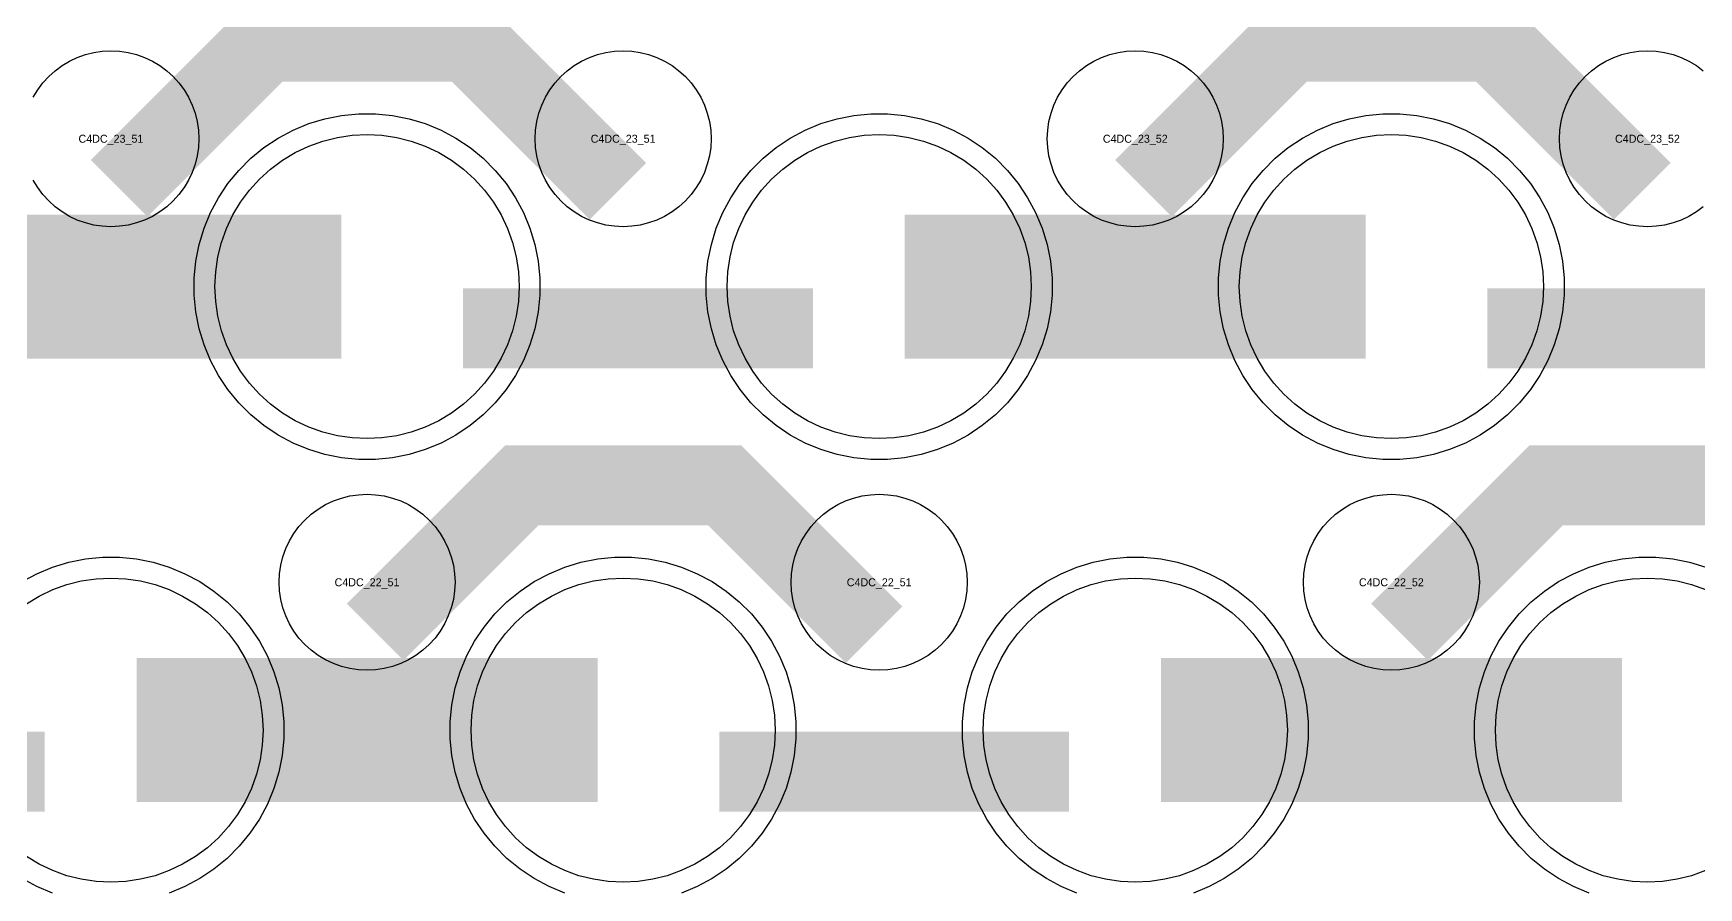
# Model space of a CAD drawing. Extents: x -11880 to 11880, y -14992 to 14992.
# Drawn here: x 4296 to 4816, y -11840 to -11573 of the extents above; entities that cross this region are included whole.
import ezdxf
from ezdxf.enums import TextEntityAlignment as Align

# ---------------------------------------------------------------- set-up
doc = ezdxf.new("R2010")
doc.units = 0
doc.header["$MEASUREMENT"] = 0
for name, color, linetype in [('GDS_775_DT_237', 138, 'CONTINUOUS'), ('RDL1_FS', 34, 'CONTINUOUS'), ('RDL_BS', 160, 'CONTINUOUS')]:
    doc.layers.add(name, color=color, linetype=linetype)

msp = doc.modelspace()

# ---------------------------------------------------------------- linework, layer by layer
at = {"layer": 'RDL1_FS', "color": 241, "true_color": 0xf7abae}
for points in [[(4400, -11700.099), (4395.343, -11699.87), (4390.732, -11699.186), (4386.209, -11698.054), (4381.819, -11696.482), (4377.605, -11694.49), (4373.605, -11692.092), (4369.86, -11689.314), (4366.406, -11686.184), (4363.276, -11682.73), (4360.498, -11678.985), (4358.1, -11674.985), (4356.108, -11670.771), (4354.536, -11666.381), (4353.404, -11661.858), (4352.72, -11657.247), (4352.491, -11652.59), (4352.72, -11647.933), (4353.404, -11643.322), (4354.536, -11638.799), (4356.108, -11634.409), (4358.1, -11630.195), (4360.498, -11626.195), (4363.276, -11622.45), (4366.406, -11618.996), (4369.86, -11615.866), (4373.605, -11613.088), (4377.605, -11610.69), (4381.819, -11608.698), (4386.209, -11607.126), (4390.732, -11605.994), (4395.343, -11605.31), (4400, -11605.081), (4404.657, -11605.31), (4409.268, -11605.994), (4413.791, -11607.126), (4418.181, -11608.698), (4422.395, -11610.69), (4426.395, -11613.088), (4430.14, -11615.866), (4433.594, -11618.996), (4436.724, -11622.45), (4439.502, -11626.195), (4441.9, -11630.195), (4443.892, -11634.409), (4445.464, -11638.799), (4446.596, -11643.322), (4447.28, -11647.933), (4447.509, -11652.59), (4447.28, -11657.247), (4446.596, -11661.858), (4445.464, -11666.381), (4443.892, -11670.771), (4441.9, -11674.985), (4439.502, -11678.985), (4436.724, -11682.73), (4433.594, -11686.184), (4430.14, -11689.314), (4426.395, -11692.092), (4422.395, -11694.49), (4418.181, -11696.482), (4413.791, -11698.054), (4409.268, -11699.186), (4404.657, -11699.87)], [(4560, -11700.099), (4555.343, -11699.87), (4550.732, -11699.186), (4546.209, -11698.054), (4541.819, -11696.482), (4537.605, -11694.49), (4533.605, -11692.092), (4529.86, -11689.314), (4526.406, -11686.184), (4523.276, -11682.73), (4520.498, -11678.985), (4518.1, -11674.985), (4516.108, -11670.771), (4514.536, -11666.381), (4513.404, -11661.858), (4512.72, -11657.247), (4512.491, -11652.59), (4512.72, -11647.933), (4513.404, -11643.322), (4514.536, -11638.799), (4516.108, -11634.409), (4518.1, -11630.195), (4520.498, -11626.195), (4523.276, -11622.45), (4526.406, -11618.996), (4529.86, -11615.866), (4533.605, -11613.088), (4537.605, -11610.69), (4541.819, -11608.698), (4546.209, -11607.126), (4550.732, -11605.994), (4555.343, -11605.31), (4560, -11605.081), (4564.657, -11605.31), (4569.268, -11605.994), (4573.791, -11607.126), (4578.181, -11608.698), (4582.395, -11610.69), (4586.395, -11613.088), (4590.14, -11615.866), (4593.594, -11618.996), (4596.724, -11622.45), (4599.502, -11626.195), (4601.9, -11630.195), (4603.892, -11634.409), (4605.464, -11638.799), (4606.596, -11643.322), (4607.28, -11647.933), (4607.509, -11652.59), (4607.28, -11657.247), (4606.596, -11661.858), (4605.464, -11666.381), (4603.892, -11670.771), (4601.9, -11674.985), (4599.502, -11678.985), (4596.724, -11682.73), (4593.594, -11686.184), (4590.14, -11689.314), (4586.395, -11692.092), (4582.395, -11694.49), (4578.181, -11696.482), (4573.791, -11698.054), (4569.268, -11699.186), (4564.657, -11699.87)], [(4720, -11700.099), (4715.343, -11699.87), (4710.732, -11699.186), (4706.209, -11698.054), (4701.819, -11696.482), (4697.605, -11694.49), (4693.605, -11692.092), (4689.86, -11689.314), (4686.406, -11686.184), (4683.276, -11682.73), (4680.498, -11678.985), (4678.1, -11674.985), (4676.108, -11670.771), (4674.536, -11666.381), (4673.404, -11661.858), (4672.72, -11657.247), (4672.491, -11652.59), (4672.72, -11647.933), (4673.404, -11643.322), (4674.536, -11638.799), (4676.108, -11634.409), (4678.1, -11630.195), (4680.498, -11626.195), (4683.276, -11622.45), (4686.406, -11618.996), (4689.86, -11615.866), (4693.605, -11613.088), (4697.605, -11610.69), (4701.819, -11608.698), (4706.209, -11607.126), (4710.732, -11605.994), (4715.343, -11605.31), (4720, -11605.081), (4724.657, -11605.31), (4729.268, -11605.994), (4733.791, -11607.126), (4738.181, -11608.698), (4742.395, -11610.69), (4746.395, -11613.088), (4750.14, -11615.866), (4753.594, -11618.996), (4756.724, -11622.45), (4759.502, -11626.195), (4761.9, -11630.195), (4763.892, -11634.409), (4765.464, -11638.799), (4766.596, -11643.322), (4767.28, -11647.933), (4767.509, -11652.59), (4767.28, -11657.247), (4766.596, -11661.858), (4765.464, -11666.381), (4763.892, -11670.771), (4761.9, -11674.985), (4759.502, -11678.985), (4756.724, -11682.73), (4753.594, -11686.184), (4750.14, -11689.314), (4746.395, -11692.092), (4742.395, -11694.49), (4738.181, -11696.482), (4733.791, -11698.054), (4729.268, -11699.186), (4724.657, -11699.87)]]:
    msp.add_lwpolyline(points, close=True, dxfattribs=at)
for points in [[(4248.002, -11652.59, 45, 45, 0), (4320.002, -11652.59, 45, 45, 0)], [(4320.002, -11652.59, 45, 45, 0), (4392.002, -11652.59, 45, 45, 0)], [(4568.002, -11652.59, 45, 45, 0), (4640.002, -11652.59, 45, 45, 0)], [(4640.002, -11652.59, 45, 45, 0), (4712.002, -11652.59, 45, 45, 0)]]:
    msp.add_lwpolyline(points, format="xyseb", dxfattribs=at)
at = {"layer": 'RDL1_FS'}
for points in [[(4293.605, -11751.653), (4297.605, -11749.255), (4301.819, -11747.263), (4306.209, -11745.691), (4310.732, -11744.559), (4315.343, -11743.875), (4320, -11743.646), (4324.657, -11743.875), (4329.268, -11744.559), (4333.791, -11745.691), (4338.181, -11747.263), (4342.395, -11749.255), (4346.395, -11751.653), (4350.14, -11754.431), (4353.594, -11757.561), (4356.724, -11761.015), (4359.502, -11764.76), (4361.9, -11768.76), (4363.892, -11772.974), (4365.464, -11777.364), (4366.596, -11781.887), (4367.28, -11786.498), (4367.509, -11791.155), (4367.28, -11795.812), (4366.596, -11800.423), (4365.464, -11804.946), (4363.892, -11809.336), (4361.9, -11813.55), (4359.502, -11817.55), (4356.724, -11821.295), (4353.594, -11824.749), (4350.14, -11827.879), (4346.395, -11830.657), (4342.395, -11833.055), (4338.181, -11835.047), (4333.791, -11836.619), (4329.268, -11837.751), (4324.657, -11838.435), (4320, -11838.664), (4315.343, -11838.435), (4310.732, -11837.751), (4306.209, -11836.619), (4301.819, -11835.047), (4297.605, -11833.055), (4293.605, -11830.657)], [(4818.181, -11835.047), (4813.791, -11836.619), (4809.268, -11837.751), (4804.657, -11838.435), (4800, -11838.664), (4795.343, -11838.435), (4790.732, -11837.751), (4786.209, -11836.619), (4781.819, -11835.047), (4777.605, -11833.055), (4773.605, -11830.657), (4769.86, -11827.879), (4766.406, -11824.749), (4763.276, -11821.295), (4760.498, -11817.55), (4758.1, -11813.55), (4756.108, -11809.336), (4754.536, -11804.946), (4753.404, -11800.423), (4752.72, -11795.812), (4752.491, -11791.155), (4752.72, -11786.498), (4753.404, -11781.887), (4754.536, -11777.364), (4756.108, -11772.974), (4758.1, -11768.76), (4760.498, -11764.76), (4763.276, -11761.015), (4766.406, -11757.561), (4769.86, -11754.431), (4773.605, -11751.653), (4777.605, -11749.255), (4781.819, -11747.263), (4786.209, -11745.691), (4790.732, -11744.559), (4795.343, -11743.875), (4800, -11743.646), (4804.657, -11743.875), (4809.268, -11744.559), (4813.791, -11745.691), (4818.181, -11747.263)]]:
    msp.add_lwpolyline(points, dxfattribs=at)
for points in [[(4480, -11838.664), (4475.343, -11838.435), (4470.732, -11837.751), (4466.209, -11836.619), (4461.819, -11835.047), (4457.605, -11833.055), (4453.605, -11830.657), (4449.86, -11827.879), (4446.406, -11824.749), (4443.276, -11821.295), (4440.498, -11817.55), (4438.1, -11813.55), (4436.108, -11809.336), (4434.536, -11804.946), (4433.404, -11800.423), (4432.72, -11795.812), (4432.491, -11791.155), (4432.72, -11786.498), (4433.404, -11781.887), (4434.536, -11777.364), (4436.108, -11772.974), (4438.1, -11768.76), (4440.498, -11764.76), (4443.276, -11761.015), (4446.406, -11757.561), (4449.86, -11754.431), (4453.605, -11751.653), (4457.605, -11749.255), (4461.819, -11747.263), (4466.209, -11745.691), (4470.732, -11744.559), (4475.343, -11743.875), (4480, -11743.646), (4484.657, -11743.875), (4489.268, -11744.559), (4493.791, -11745.691), (4498.181, -11747.263), (4502.395, -11749.255), (4506.395, -11751.653), (4510.14, -11754.431), (4513.594, -11757.561), (4516.724, -11761.015), (4519.502, -11764.76), (4521.9, -11768.76), (4523.892, -11772.974), (4525.464, -11777.364), (4526.596, -11781.887), (4527.28, -11786.498), (4527.509, -11791.155), (4527.28, -11795.812), (4526.596, -11800.423), (4525.464, -11804.946), (4523.892, -11809.336), (4521.9, -11813.55), (4519.502, -11817.55), (4516.724, -11821.295), (4513.594, -11824.749), (4510.14, -11827.879), (4506.395, -11830.657), (4502.395, -11833.055), (4498.181, -11835.047), (4493.791, -11836.619), (4489.268, -11837.751), (4484.657, -11838.435)], [(4640, -11838.664), (4635.343, -11838.435), (4630.732, -11837.751), (4626.209, -11836.619), (4621.819, -11835.047), (4617.605, -11833.055), (4613.605, -11830.657), (4609.86, -11827.879), (4606.406, -11824.749), (4603.276, -11821.295), (4600.498, -11817.55), (4598.1, -11813.55), (4596.108, -11809.336), (4594.536, -11804.946), (4593.404, -11800.423), (4592.72, -11795.812), (4592.491, -11791.155), (4592.72, -11786.498), (4593.404, -11781.887), (4594.536, -11777.364), (4596.108, -11772.974), (4598.1, -11768.76), (4600.498, -11764.76), (4603.276, -11761.015), (4606.406, -11757.561), (4609.86, -11754.431), (4613.605, -11751.653), (4617.605, -11749.255), (4621.819, -11747.263), (4626.209, -11745.691), (4630.732, -11744.559), (4635.343, -11743.875), (4640, -11743.646), (4644.657, -11743.875), (4649.268, -11744.559), (4653.791, -11745.691), (4658.181, -11747.263), (4662.395, -11749.255), (4666.395, -11751.653), (4670.14, -11754.431), (4673.594, -11757.561), (4676.724, -11761.015), (4679.502, -11764.76), (4681.9, -11768.76), (4683.892, -11772.974), (4685.464, -11777.364), (4686.596, -11781.887), (4687.28, -11786.498), (4687.509, -11791.155), (4687.28, -11795.812), (4686.596, -11800.423), (4685.464, -11804.946), (4683.892, -11809.336), (4681.9, -11813.55), (4679.502, -11817.55), (4676.724, -11821.295), (4673.594, -11824.749), (4670.14, -11827.879), (4666.395, -11830.657), (4662.395, -11833.055), (4658.181, -11835.047), (4653.791, -11836.619), (4649.268, -11837.751), (4644.657, -11838.435)]]:
    msp.add_lwpolyline(points, close=True, dxfattribs=at)
for points in [[(4328.002, -11791.155, 45, 45, 0), (4400.002, -11791.155, 45, 45, 0)], [(4400.002, -11791.155, 45, 45, 0), (4472.002, -11791.155, 45, 45, 0)], [(4648.002, -11791.155, 45, 45, 0), (4720.002, -11791.155, 45, 45, 0)], [(4720.002, -11791.155, 45, 45, 0), (4792.002, -11791.155, 45, 45, 0)]]:
    msp.add_lwpolyline(points, format="xyseb", dxfattribs=at)
at = {"layer": 'RDL_BS'}
for points in [[(4322.562, -11621.904, 25, 25, 0), (4368.377, -11576.089, 25, 25, 0), (4401.93, -11576.089, 25, 25, 0)], [(4478.401, -11622.803, 25, 25, 0), (4431.687, -11576.089, 25, 25, 0), (4401.929, -11576.089, 25, 25, 0)], [(4642.562, -11621.904, 25, 25, 0), (4688.377, -11576.089, 25, 25, 0), (4721.93, -11576.089, 25, 25, 0)], [(4798.401, -11622.803, 25, 25, 0), (4751.687, -11576.089, 25, 25, 0), (4721.929, -11576.089, 25, 25, 0)], [(4402.562, -11760.469, 25, 25, 0), (4448.377, -11714.654, 25, 25, 0), (4481.93, -11714.654, 25, 25, 0)], [(4558.401, -11761.368, 25, 25, 0), (4511.687, -11714.654, 25, 25, 0), (4481.929, -11714.654, 25, 25, 0)], [(4722.562, -11760.469, 25, 25, 0), (4768.377, -11714.654, 25, 25, 0), (4801.93, -11714.654, 25, 25, 0)], [(4878.401, -11761.368, 25, 25, 0), (4831.687, -11714.654, 25, 25, 0), (4801.929, -11714.654, 25, 25, 0)], [(4190.016, -11804.168, 25, 25, 0), (4299.281, -11804.168, 25, 25, 0)], [(4510.016, -11804.168, 25, 25, 0), (4619.281, -11804.168, 25, 25, 0)]]:
    msp.add_lwpolyline(points, format="xyseb", dxfattribs=at)
for points in [[(4295.75, -11593.446), (4297.143, -11591.122), (4298.746, -11588.959), (4300.558, -11586.96), (4302.557, -11585.148), (4304.72, -11583.545), (4307.044, -11582.152), (4309.481, -11581), (4312.016, -11580.093), (4314.635, -11579.436), (4317.307, -11579.04), (4320, -11578.908), (4322.693, -11579.04), (4325.365, -11579.436), (4327.984, -11580.093), (4330.519, -11581), (4332.956, -11582.152), (4335.28, -11583.545), (4337.443, -11585.148), (4339.442, -11586.96), (4341.254, -11588.959), (4342.857, -11591.122), (4344.25, -11593.446), (4345.402, -11595.883), (4346.309, -11598.418), (4346.966, -11601.037), (4347.362, -11603.709), (4347.494, -11606.402), (4347.362, -11609.095), (4346.966, -11611.767), (4346.309, -11614.386), (4345.402, -11616.921), (4344.25, -11619.358), (4342.857, -11621.682), (4341.254, -11623.845), (4339.442, -11625.844), (4337.443, -11627.656), (4335.28, -11629.259), (4332.956, -11630.652), (4330.519, -11631.804), (4327.984, -11632.711), (4325.365, -11633.368), (4322.693, -11633.764), (4320, -11633.896), (4317.307, -11633.764), (4314.635, -11633.368), (4312.016, -11632.711), (4309.481, -11631.804), (4307.044, -11630.652), (4304.72, -11629.259), (4302.557, -11627.656), (4300.558, -11625.844), (4298.746, -11623.845), (4297.143, -11621.682), (4295.75, -11619.358)], [(4817.443, -11627.656), (4815.28, -11629.259), (4812.956, -11630.652), (4810.519, -11631.804), (4807.984, -11632.711), (4805.365, -11633.368), (4802.693, -11633.764), (4800, -11633.896), (4797.307, -11633.764), (4794.635, -11633.368), (4792.016, -11632.711), (4789.481, -11631.804), (4787.044, -11630.652), (4784.72, -11629.259), (4782.557, -11627.656), (4780.558, -11625.844), (4778.746, -11623.845), (4777.143, -11621.682), (4775.75, -11619.358), (4774.598, -11616.921), (4773.691, -11614.386), (4773.034, -11611.767), (4772.638, -11609.095), (4772.506, -11606.402), (4772.638, -11603.709), (4773.034, -11601.037), (4773.691, -11598.418), (4774.598, -11595.883), (4775.75, -11593.446), (4777.143, -11591.122), (4778.746, -11588.959), (4780.558, -11586.96), (4782.557, -11585.148), (4784.72, -11583.545), (4787.044, -11582.152), (4789.481, -11581), (4792.016, -11580.093), (4794.635, -11579.436), (4797.307, -11579.04), (4800, -11578.908), (4802.693, -11579.04), (4805.365, -11579.436), (4807.984, -11580.093), (4810.519, -11581), (4812.956, -11582.152), (4815.28, -11583.545), (4817.443, -11585.148)], [(4292.223, -11744.772), (4296.885, -11742.28), (4301.795, -11740.249), (4306.835, -11738.718), (4312.062, -11737.672), (4317.356, -11737.155), (4322.644, -11737.155), (4327.938, -11737.672), (4333.165, -11738.718), (4338.205, -11740.249), (4343.115, -11742.28), (4347.777, -11744.772), (4352.191, -11747.719), (4356.292, -11751.081), (4360.074, -11754.863), (4363.436, -11758.964), (4366.383, -11763.378), (4368.875, -11768.04), (4370.906, -11772.95), (4372.437, -11777.99), (4373.483, -11783.217), (4374, -11788.511), (4374, -11793.799), (4373.483, -11799.093), (4372.437, -11804.32), (4370.906, -11809.36), (4368.875, -11814.27), (4366.383, -11818.932), (4363.436, -11823.346), (4360.074, -11827.447), (4356.292, -11831.229), (4352.191, -11834.591), (4347.777, -11837.538), (4343.115, -11840.03), (4338.205, -11842.061)], [(4461.795, -11842.061), (4456.885, -11840.03), (4452.223, -11837.538), (4447.809, -11834.591), (4443.708, -11831.229), (4439.926, -11827.447), (4436.564, -11823.346), (4433.617, -11818.932), (4431.125, -11814.27), (4429.094, -11809.36), (4427.563, -11804.32), (4426.517, -11799.093), (4426, -11793.799), (4426, -11788.511), (4426.517, -11783.217), (4427.563, -11777.99), (4429.094, -11772.95), (4431.125, -11768.04), (4433.617, -11763.378), (4436.564, -11758.964), (4439.926, -11754.863), (4443.708, -11751.081), (4447.809, -11747.719), (4452.223, -11744.772), (4456.885, -11742.28), (4461.795, -11740.249), (4466.835, -11738.718), (4472.062, -11737.672), (4477.356, -11737.155), (4482.644, -11737.155), (4487.938, -11737.672), (4493.165, -11738.718), (4498.205, -11740.249), (4503.115, -11742.28), (4507.777, -11744.772), (4512.191, -11747.719), (4516.292, -11751.081), (4520.074, -11754.863), (4523.436, -11758.964), (4526.383, -11763.378), (4528.875, -11768.04), (4530.906, -11772.95), (4532.437, -11777.99), (4533.483, -11783.217), (4534, -11788.511), (4534, -11793.799), (4533.483, -11799.093), (4532.437, -11804.32), (4530.906, -11809.36), (4528.875, -11814.27), (4526.383, -11818.932), (4523.436, -11823.346), (4520.074, -11827.447), (4516.292, -11831.229), (4512.191, -11834.591), (4507.777, -11837.538), (4503.115, -11840.03), (4498.205, -11842.061)], [(4621.795, -11842.061), (4616.885, -11840.03), (4612.223, -11837.538), (4607.809, -11834.591), (4603.708, -11831.229), (4599.926, -11827.447), (4596.564, -11823.346), (4593.617, -11818.932), (4591.125, -11814.27), (4589.094, -11809.36), (4587.563, -11804.32), (4586.517, -11799.093), (4586, -11793.799), (4586, -11788.511), (4586.517, -11783.217), (4587.563, -11777.99), (4589.094, -11772.95), (4591.125, -11768.04), (4593.617, -11763.378), (4596.564, -11758.964), (4599.926, -11754.863), (4603.708, -11751.081), (4607.809, -11747.719), (4612.223, -11744.772), (4616.885, -11742.28), (4621.795, -11740.249), (4626.835, -11738.718), (4632.062, -11737.672), (4637.356, -11737.155), (4642.644, -11737.155), (4647.938, -11737.672), (4653.165, -11738.718), (4658.205, -11740.249), (4663.115, -11742.28), (4667.777, -11744.772), (4672.191, -11747.719), (4676.292, -11751.081), (4680.074, -11754.863), (4683.436, -11758.964), (4686.383, -11763.378), (4688.875, -11768.04), (4690.906, -11772.95), (4692.437, -11777.99), (4693.483, -11783.217), (4694, -11788.511), (4694, -11793.799), (4693.483, -11799.093), (4692.437, -11804.32), (4690.906, -11809.36), (4688.875, -11814.27), (4686.383, -11818.932), (4683.436, -11823.346), (4680.074, -11827.447), (4676.292, -11831.229), (4672.191, -11834.591), (4667.777, -11837.538), (4663.115, -11840.03), (4658.205, -11842.061)], [(4781.795, -11842.061), (4776.885, -11840.03), (4772.223, -11837.538), (4767.809, -11834.591), (4763.708, -11831.229), (4759.926, -11827.447), (4756.564, -11823.346), (4753.617, -11818.932), (4751.125, -11814.27), (4749.094, -11809.36), (4747.563, -11804.32), (4746.517, -11799.093), (4746, -11793.799), (4746, -11788.511), (4746.517, -11783.217), (4747.563, -11777.99), (4749.094, -11772.95), (4751.125, -11768.04), (4753.617, -11763.378), (4756.564, -11758.964), (4759.926, -11754.863), (4763.708, -11751.081), (4767.809, -11747.719), (4772.223, -11744.772), (4776.885, -11742.28), (4781.795, -11740.249), (4786.835, -11738.718), (4792.062, -11737.672), (4797.356, -11737.155), (4802.644, -11737.155), (4807.938, -11737.672), (4813.165, -11738.718), (4818.205, -11740.249)], [(4301.795, -11842.061), (4296.885, -11840.03), (4292.223, -11837.538)]]:
    msp.add_lwpolyline(points, dxfattribs=at)
for points in [[(4480, -11633.896), (4477.307, -11633.764), (4474.635, -11633.368), (4472.016, -11632.711), (4469.481, -11631.804), (4467.044, -11630.652), (4464.72, -11629.259), (4462.557, -11627.656), (4460.558, -11625.844), (4458.746, -11623.845), (4457.143, -11621.682), (4455.75, -11619.358), (4454.598, -11616.921), (4453.691, -11614.386), (4453.034, -11611.767), (4452.638, -11609.095), (4452.506, -11606.402), (4452.638, -11603.709), (4453.034, -11601.037), (4453.691, -11598.418), (4454.598, -11595.883), (4455.75, -11593.446), (4457.143, -11591.122), (4458.746, -11588.959), (4460.558, -11586.96), (4462.557, -11585.148), (4464.72, -11583.545), (4467.044, -11582.152), (4469.481, -11581), (4472.016, -11580.093), (4474.635, -11579.436), (4477.307, -11579.04), (4480, -11578.908), (4482.693, -11579.04), (4485.365, -11579.436), (4487.984, -11580.093), (4490.519, -11581), (4492.956, -11582.152), (4495.28, -11583.545), (4497.443, -11585.148), (4499.442, -11586.96), (4501.254, -11588.959), (4502.857, -11591.122), (4504.25, -11593.446), (4505.402, -11595.883), (4506.309, -11598.418), (4506.966, -11601.037), (4507.362, -11603.709), (4507.494, -11606.402), (4507.362, -11609.095), (4506.966, -11611.767), (4506.309, -11614.386), (4505.402, -11616.921), (4504.25, -11619.358), (4502.857, -11621.682), (4501.254, -11623.845), (4499.442, -11625.844), (4497.443, -11627.656), (4495.28, -11629.259), (4492.956, -11630.652), (4490.519, -11631.804), (4487.984, -11632.711), (4485.365, -11633.368), (4482.693, -11633.764)], [(4640, -11633.896), (4637.307, -11633.764), (4634.635, -11633.368), (4632.016, -11632.711), (4629.481, -11631.804), (4627.044, -11630.652), (4624.72, -11629.259), (4622.557, -11627.656), (4620.558, -11625.844), (4618.746, -11623.845), (4617.143, -11621.682), (4615.75, -11619.358), (4614.598, -11616.921), (4613.691, -11614.386), (4613.034, -11611.767), (4612.638, -11609.095), (4612.506, -11606.402), (4612.638, -11603.709), (4613.034, -11601.037), (4613.691, -11598.418), (4614.598, -11595.883), (4615.75, -11593.446), (4617.143, -11591.122), (4618.746, -11588.959), (4620.558, -11586.96), (4622.557, -11585.148), (4624.72, -11583.545), (4627.044, -11582.152), (4629.481, -11581), (4632.016, -11580.093), (4634.635, -11579.436), (4637.307, -11579.04), (4640, -11578.908), (4642.693, -11579.04), (4645.365, -11579.436), (4647.984, -11580.093), (4650.519, -11581), (4652.956, -11582.152), (4655.28, -11583.545), (4657.443, -11585.148), (4659.442, -11586.96), (4661.254, -11588.959), (4662.857, -11591.122), (4664.25, -11593.446), (4665.402, -11595.883), (4666.309, -11598.418), (4666.966, -11601.037), (4667.362, -11603.709), (4667.494, -11606.402), (4667.362, -11609.095), (4666.966, -11611.767), (4666.309, -11614.386), (4665.402, -11616.921), (4664.25, -11619.358), (4662.857, -11621.682), (4661.254, -11623.845), (4659.442, -11625.844), (4657.443, -11627.656), (4655.28, -11629.259), (4652.956, -11630.652), (4650.519, -11631.804), (4647.984, -11632.711), (4645.365, -11633.368), (4642.693, -11633.764)], [(4400, -11772.461), (4397.307, -11772.329), (4394.635, -11771.933), (4392.016, -11771.276), (4389.481, -11770.369), (4387.044, -11769.217), (4384.72, -11767.824), (4382.557, -11766.221), (4380.558, -11764.409), (4378.746, -11762.41), (4377.143, -11760.247), (4375.75, -11757.923), (4374.598, -11755.486), (4373.691, -11752.951), (4373.034, -11750.332), (4372.638, -11747.66), (4372.506, -11744.967), (4372.638, -11742.274), (4373.034, -11739.602), (4373.691, -11736.983), (4374.598, -11734.448), (4375.75, -11732.011), (4377.143, -11729.687), (4378.746, -11727.524), (4380.558, -11725.525), (4382.557, -11723.713), (4384.72, -11722.11), (4387.044, -11720.717), (4389.481, -11719.565), (4392.016, -11718.658), (4394.635, -11718.001), (4397.307, -11717.605), (4400, -11717.473), (4402.693, -11717.605), (4405.365, -11718.001), (4407.984, -11718.658), (4410.519, -11719.565), (4412.956, -11720.717), (4415.28, -11722.11), (4417.443, -11723.713), (4419.442, -11725.525), (4421.254, -11727.524), (4422.857, -11729.687), (4424.25, -11732.011), (4425.402, -11734.448), (4426.309, -11736.983), (4426.966, -11739.602), (4427.362, -11742.274), (4427.494, -11744.967), (4427.362, -11747.66), (4426.966, -11750.332), (4426.309, -11752.951), (4425.402, -11755.486), (4424.25, -11757.923), (4422.857, -11760.247), (4421.254, -11762.41), (4419.442, -11764.409), (4417.443, -11766.221), (4415.28, -11767.824), (4412.956, -11769.217), (4410.519, -11770.369), (4407.984, -11771.276), (4405.365, -11771.933), (4402.693, -11772.329)], [(4560, -11772.461), (4557.307, -11772.329), (4554.635, -11771.933), (4552.016, -11771.276), (4549.481, -11770.369), (4547.044, -11769.217), (4544.72, -11767.824), (4542.557, -11766.221), (4540.558, -11764.409), (4538.746, -11762.41), (4537.143, -11760.247), (4535.75, -11757.923), (4534.598, -11755.486), (4533.691, -11752.951), (4533.034, -11750.332), (4532.638, -11747.66), (4532.506, -11744.967), (4532.638, -11742.274), (4533.034, -11739.602), (4533.691, -11736.983), (4534.598, -11734.448), (4535.75, -11732.011), (4537.143, -11729.687), (4538.746, -11727.524), (4540.558, -11725.525), (4542.557, -11723.713), (4544.72, -11722.11), (4547.044, -11720.717), (4549.481, -11719.565), (4552.016, -11718.658), (4554.635, -11718.001), (4557.307, -11717.605), (4560, -11717.473), (4562.693, -11717.605), (4565.365, -11718.001), (4567.984, -11718.658), (4570.519, -11719.565), (4572.956, -11720.717), (4575.28, -11722.11), (4577.443, -11723.713), (4579.442, -11725.525), (4581.254, -11727.524), (4582.857, -11729.687), (4584.25, -11732.011), (4585.402, -11734.448), (4586.309, -11736.983), (4586.966, -11739.602), (4587.362, -11742.274), (4587.494, -11744.967), (4587.362, -11747.66), (4586.966, -11750.332), (4586.309, -11752.951), (4585.402, -11755.486), (4584.25, -11757.923), (4582.857, -11760.247), (4581.254, -11762.41), (4579.442, -11764.409), (4577.443, -11766.221), (4575.28, -11767.824), (4572.956, -11769.217), (4570.519, -11770.369), (4567.984, -11771.276), (4565.365, -11771.933), (4562.693, -11772.329)], [(4720, -11772.461), (4717.307, -11772.329), (4714.635, -11771.933), (4712.016, -11771.276), (4709.481, -11770.369), (4707.044, -11769.217), (4704.72, -11767.824), (4702.557, -11766.221), (4700.558, -11764.409), (4698.746, -11762.41), (4697.143, -11760.247), (4695.75, -11757.923), (4694.598, -11755.486), (4693.691, -11752.951), (4693.034, -11750.332), (4692.638, -11747.66), (4692.506, -11744.967), (4692.638, -11742.274), (4693.034, -11739.602), (4693.691, -11736.983), (4694.598, -11734.448), (4695.75, -11732.011), (4697.143, -11729.687), (4698.746, -11727.524), (4700.558, -11725.525), (4702.557, -11723.713), (4704.72, -11722.11), (4707.044, -11720.717), (4709.481, -11719.565), (4712.016, -11718.658), (4714.635, -11718.001), (4717.307, -11717.605), (4720, -11717.473), (4722.693, -11717.605), (4725.365, -11718.001), (4727.984, -11718.658), (4730.519, -11719.565), (4732.956, -11720.717), (4735.28, -11722.11), (4737.443, -11723.713), (4739.442, -11725.525), (4741.254, -11727.524), (4742.857, -11729.687), (4744.25, -11732.011), (4745.402, -11734.448), (4746.309, -11736.983), (4746.966, -11739.602), (4747.362, -11742.274), (4747.494, -11744.967), (4747.362, -11747.66), (4746.966, -11750.332), (4746.309, -11752.951), (4745.402, -11755.486), (4744.25, -11757.923), (4742.857, -11760.247), (4741.254, -11762.41), (4739.442, -11764.409), (4737.443, -11766.221), (4735.28, -11767.824), (4732.956, -11769.217), (4730.519, -11770.369), (4727.984, -11771.276), (4725.365, -11771.933), (4722.693, -11772.329)]]:
    msp.add_lwpolyline(points, close=True, dxfattribs=at)
at = {"layer": 'RDL_BS', "color": 241, "true_color": 0xf7abae}
for points in [[(4397.356, -11706.59), (4392.062, -11706.073), (4386.835, -11705.027), (4381.795, -11703.496), (4376.885, -11701.465), (4372.223, -11698.973), (4367.809, -11696.026), (4363.708, -11692.664), (4359.926, -11688.882), (4356.564, -11684.781), (4353.617, -11680.367), (4351.125, -11675.705), (4349.094, -11670.795), (4347.563, -11665.755), (4346.517, -11660.528), (4346, -11655.234), (4346, -11649.946), (4346.517, -11644.652), (4347.563, -11639.425), (4349.094, -11634.385), (4351.125, -11629.475), (4353.617, -11624.813), (4356.564, -11620.399), (4359.926, -11616.298), (4363.708, -11612.516), (4367.809, -11609.154), (4372.223, -11606.207), (4376.885, -11603.715), (4381.795, -11601.684), (4386.835, -11600.153), (4392.062, -11599.107), (4397.356, -11598.59), (4402.644, -11598.59), (4407.938, -11599.107), (4413.165, -11600.153), (4418.205, -11601.684), (4423.115, -11603.715), (4427.777, -11606.207), (4432.191, -11609.154), (4436.292, -11612.516), (4440.074, -11616.298), (4443.436, -11620.399), (4446.383, -11624.813), (4448.875, -11629.475), (4450.906, -11634.385), (4452.437, -11639.425), (4453.483, -11644.652), (4454, -11649.946), (4454, -11655.234), (4453.483, -11660.528), (4452.437, -11665.755), (4450.906, -11670.795), (4448.875, -11675.705), (4446.383, -11680.367), (4443.436, -11684.781), (4440.074, -11688.882), (4436.292, -11692.664), (4432.191, -11696.026), (4427.777, -11698.973), (4423.115, -11701.465), (4418.205, -11703.496), (4413.165, -11705.027), (4407.938, -11706.073), (4402.644, -11706.59)], [(4557.356, -11706.59), (4552.062, -11706.073), (4546.835, -11705.027), (4541.795, -11703.496), (4536.885, -11701.465), (4532.223, -11698.973), (4527.809, -11696.026), (4523.708, -11692.664), (4519.926, -11688.882), (4516.564, -11684.781), (4513.617, -11680.367), (4511.125, -11675.705), (4509.094, -11670.795), (4507.563, -11665.755), (4506.517, -11660.528), (4506, -11655.234), (4506, -11649.946), (4506.517, -11644.652), (4507.563, -11639.425), (4509.094, -11634.385), (4511.125, -11629.475), (4513.617, -11624.813), (4516.564, -11620.399), (4519.926, -11616.298), (4523.708, -11612.516), (4527.809, -11609.154), (4532.223, -11606.207), (4536.885, -11603.715), (4541.795, -11601.684), (4546.835, -11600.153), (4552.062, -11599.107), (4557.356, -11598.59), (4562.644, -11598.59), (4567.938, -11599.107), (4573.165, -11600.153), (4578.205, -11601.684), (4583.115, -11603.715), (4587.777, -11606.207), (4592.191, -11609.154), (4596.292, -11612.516), (4600.074, -11616.298), (4603.436, -11620.399), (4606.383, -11624.813), (4608.875, -11629.475), (4610.906, -11634.385), (4612.437, -11639.425), (4613.483, -11644.652), (4614, -11649.946), (4614, -11655.234), (4613.483, -11660.528), (4612.437, -11665.755), (4610.906, -11670.795), (4608.875, -11675.705), (4606.383, -11680.367), (4603.436, -11684.781), (4600.074, -11688.882), (4596.292, -11692.664), (4592.191, -11696.026), (4587.777, -11698.973), (4583.115, -11701.465), (4578.205, -11703.496), (4573.165, -11705.027), (4567.938, -11706.073), (4562.644, -11706.59)], [(4717.356, -11706.59), (4712.062, -11706.073), (4706.835, -11705.027), (4701.795, -11703.496), (4696.885, -11701.465), (4692.223, -11698.973), (4687.809, -11696.026), (4683.708, -11692.664), (4679.926, -11688.882), (4676.564, -11684.781), (4673.617, -11680.367), (4671.125, -11675.705), (4669.094, -11670.795), (4667.563, -11665.755), (4666.517, -11660.528), (4666, -11655.234), (4666, -11649.946), (4666.517, -11644.652), (4667.563, -11639.425), (4669.094, -11634.385), (4671.125, -11629.475), (4673.617, -11624.813), (4676.564, -11620.399), (4679.926, -11616.298), (4683.708, -11612.516), (4687.809, -11609.154), (4692.223, -11606.207), (4696.885, -11603.715), (4701.795, -11601.684), (4706.835, -11600.153), (4712.062, -11599.107), (4717.356, -11598.59), (4722.644, -11598.59), (4727.938, -11599.107), (4733.165, -11600.153), (4738.205, -11601.684), (4743.115, -11603.715), (4747.777, -11606.207), (4752.191, -11609.154), (4756.292, -11612.516), (4760.074, -11616.298), (4763.436, -11620.399), (4766.383, -11624.813), (4768.875, -11629.475), (4770.906, -11634.385), (4772.437, -11639.425), (4773.483, -11644.652), (4774, -11649.946), (4774, -11655.234), (4773.483, -11660.528), (4772.437, -11665.755), (4770.906, -11670.795), (4768.875, -11675.705), (4766.383, -11680.367), (4763.436, -11684.781), (4760.074, -11688.882), (4756.292, -11692.664), (4752.191, -11696.026), (4747.777, -11698.973), (4743.115, -11701.465), (4738.205, -11703.496), (4733.165, -11705.027), (4727.938, -11706.073), (4722.644, -11706.59)]]:
    msp.add_lwpolyline(points, close=True, dxfattribs=at)
for points in [[(4430.016, -11665.603, 25, 25, 0), (4539.281, -11665.603, 25, 25, 0)], [(4750.016, -11665.603, 25, 25, 0), (4859.281, -11665.603, 25, 25, 0)]]:
    msp.add_lwpolyline(points, format="xyseb", dxfattribs=at)

# ---------------------------------------------------------------- texts
at = {"layer": 'GDS_775_DT_237'}
for s, p in [('C4DC_23_51', (4320, -11606.402)), ('C4DC_23_51', (4320, -11606.402)), ('C4DC_23_51', (4480, -11606.402)), ('C4DC_23_51', (4480, -11606.402)), ('C4DC_23_52', (4640, -11606.402)), ('C4DC_23_52', (4640, -11606.402)), ('C4DC_23_52', (4800, -11606.402)), ('C4DC_23_52', (4800, -11606.402)), ('C4DC_22_51', (4400, -11744.967)), ('C4DC_22_51', (4400, -11744.967)), ('C4DC_22_51', (4560, -11744.967)), ('C4DC_22_51', (4560, -11744.967)), ('C4DC_22_52', (4720, -11744.967)), ('C4DC_22_52', (4720, -11744.967))]:
    msp.add_text(s, height=2.5, dxfattribs=at).set_placement(p, align=Align.MIDDLE_CENTER)

doc.saveas('drawing.dxf')
